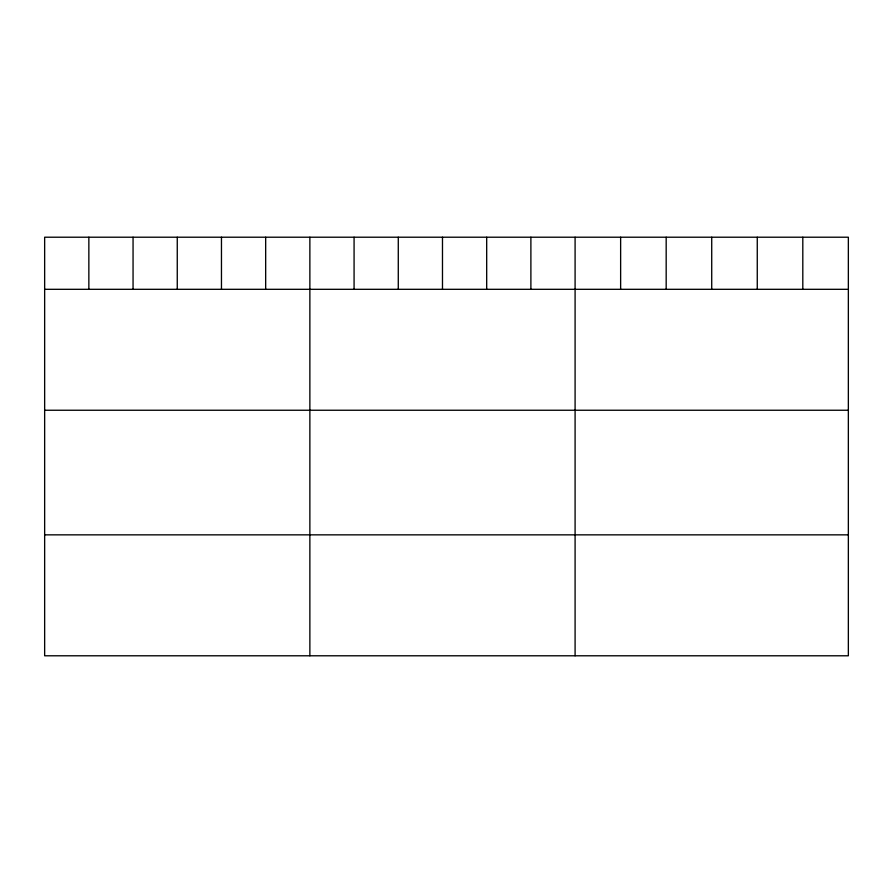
<?xml version="1.0" encoding="UTF-8"?>
<svg xmlns="http://www.w3.org/2000/svg" width="893" height="893" viewBox="0 0 893 893"><rect width="100%" height="100%" fill="white"/><g stroke="black" fill="none" stroke-linecap="round" stroke-linejoin="round"><path stroke-width="1.34" d="M848.35 289.31L848.35 655.786L44.65 655.786L44.65 237.214L848.35 237.214L848.35 289.31L44.65 289.31M44.65 410.244L848.35 410.244M44.65 534.851L848.35 534.851M802.807 237.214L802.807 289.31M757.264 237.214L757.264 289.31M711.721 237.214L711.721 289.31M666.178 237.214L666.178 289.31M620.635 237.214L620.635 289.31M575.092 237.214L575.092 655.786M530.889 237.214L530.889 289.31M486.685 237.214L486.685 289.31M442.481 237.214L442.481 289.31M398.278 237.214L398.278 289.31M354.075 237.214L354.075 289.31M309.871 237.214L309.871 655.786M265.668 237.214L265.668 289.31M221.464 237.214L221.464 289.31M177.261 237.214L177.261 289.31M133.057 237.214L133.057 289.31M88.853 237.214L88.853 289.31"/></g></svg>
